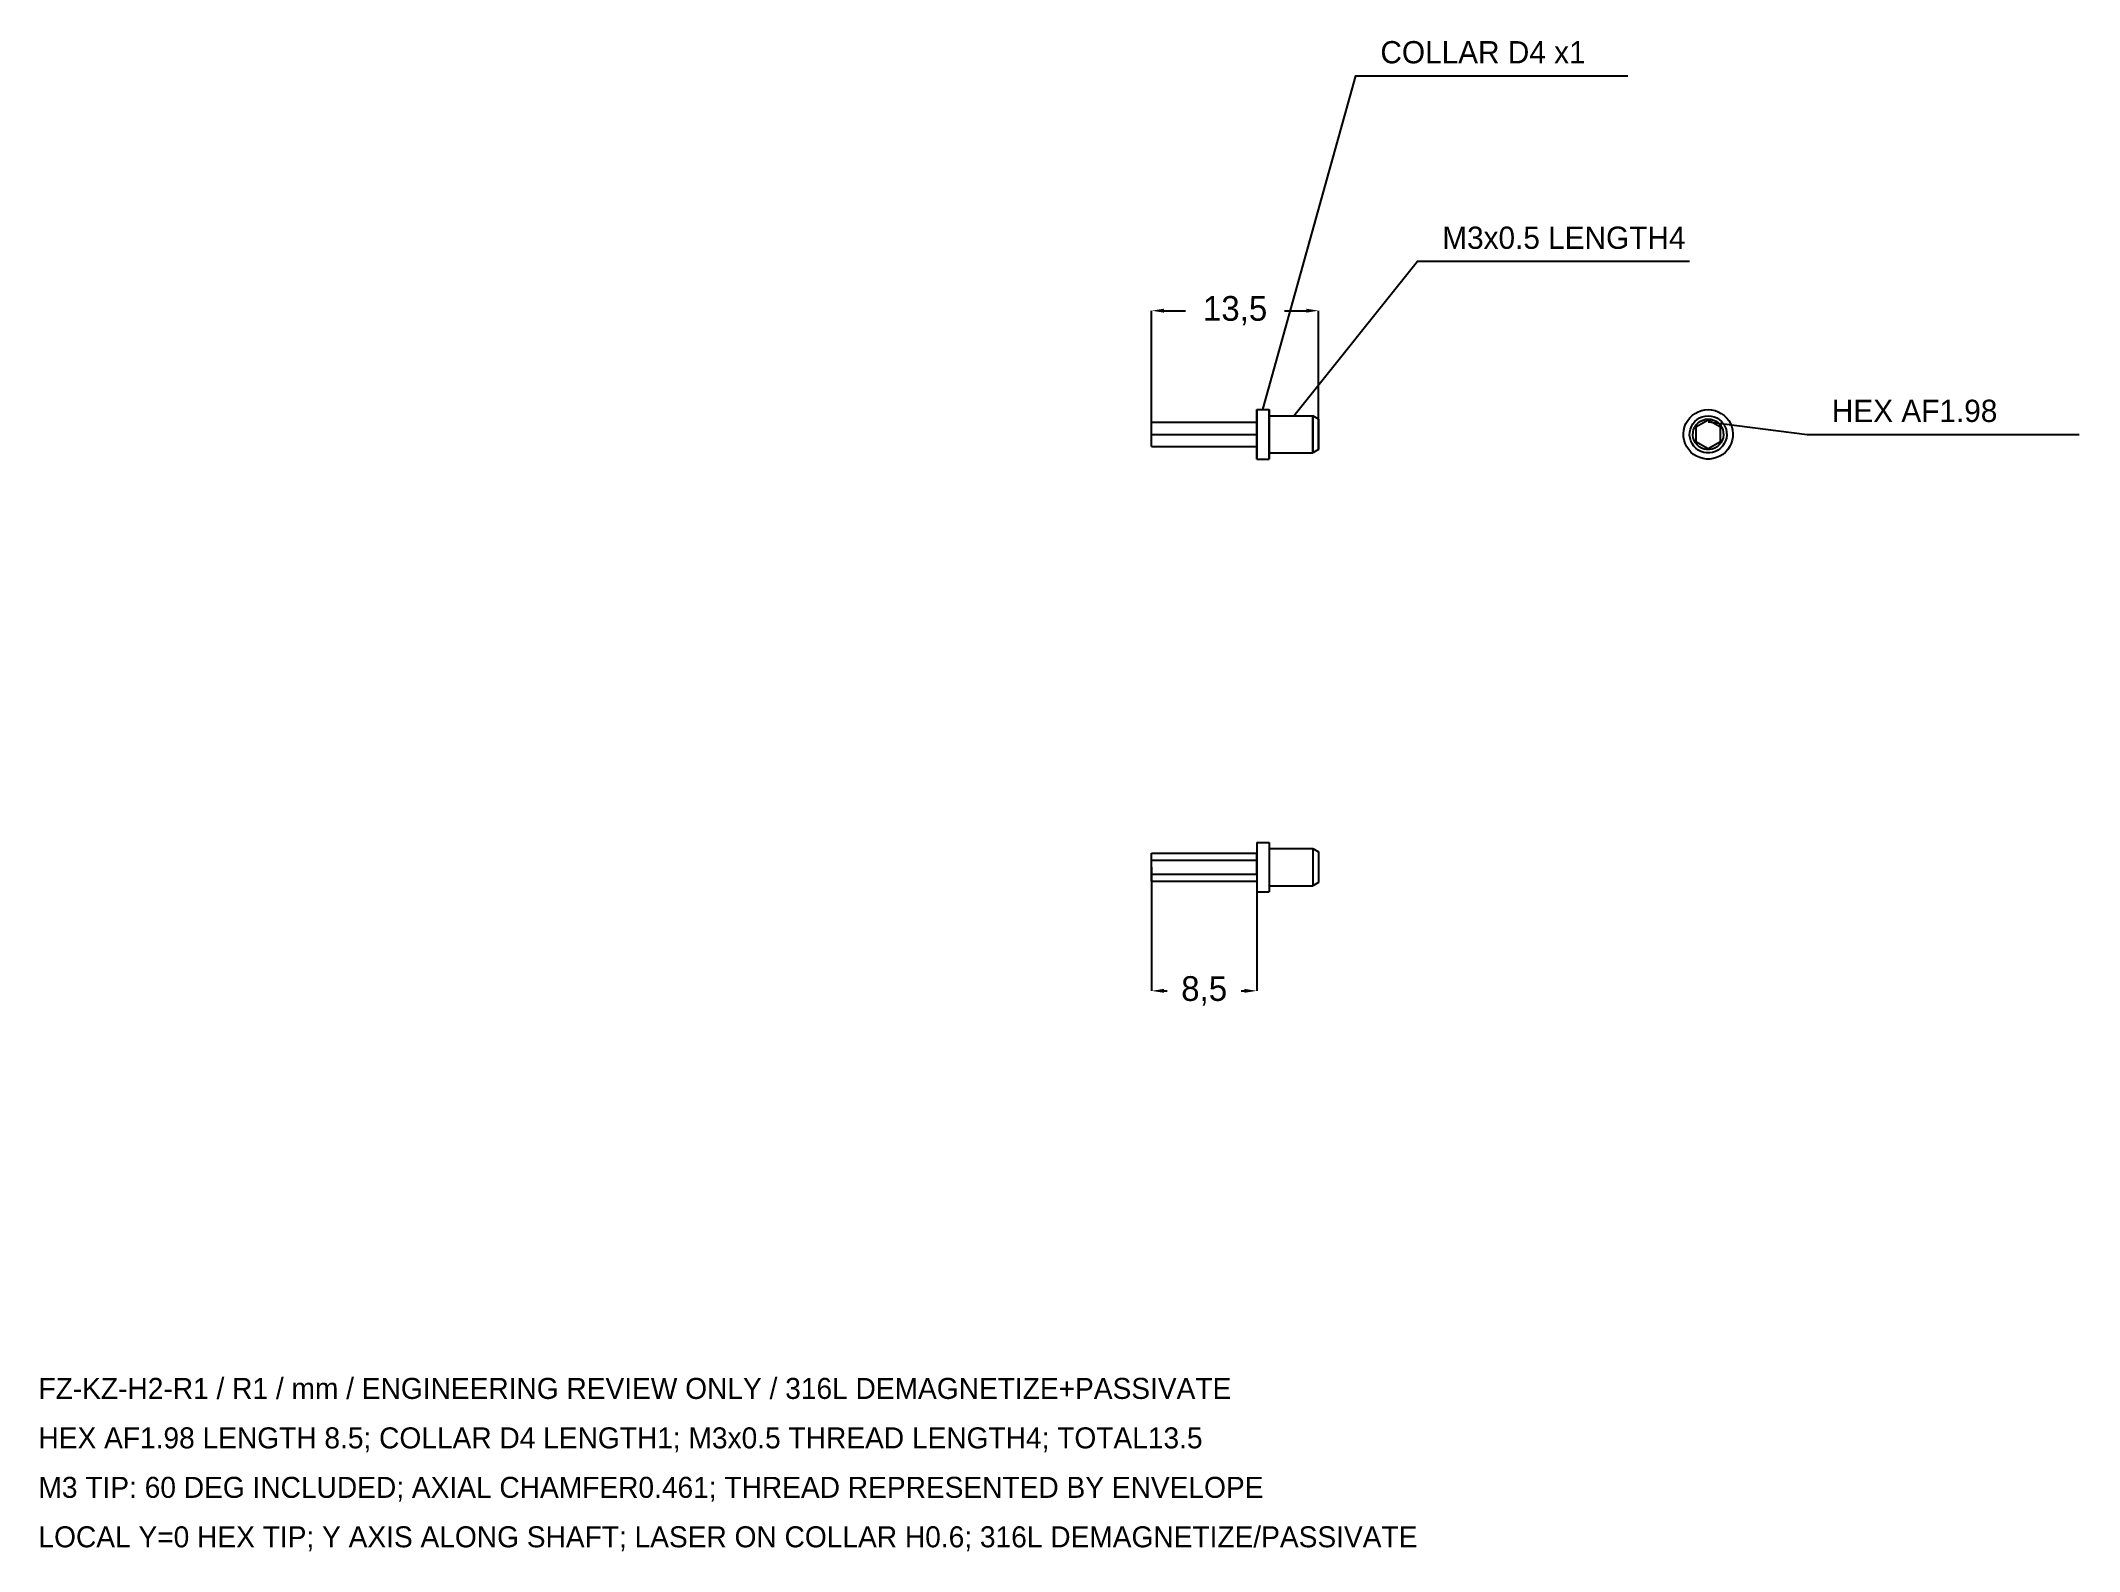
# Model space of a CAD drawing. Header units: millimetres. Extents: x -90 to 75, y -40 to 82.
import ezdxf

# ---------------------------------------------------------------- set-up
doc = ezdxf.new("R2010")
doc.units = ezdxf.units.MM
for name, color, linetype in [('DIM', 3, 'Continuous'), ('HIDDEN', 8, 'Continuous'), ('LEADERS', 4, 'Continuous'), ('NOTES', 7, 'Continuous'), ('VISIBLE', 7, 'Continuous')]:
    doc.layers.add(name, color=color, linetype=linetype)
doc.dimstyles.get("Standard").update_dxf_attribs({"dimtxt": 2.5, "dimasz": 2.5, "dimexe": 1.25, "dimexo": 0.625, "dimtad": 1, "dimcen": 2.5, "dimazin": 3, "dimtfac": 1, "dimtmove": 0, "dimatfit": 3})

# ---------------------------------------------------------------- blocks, each defined once
blk = doc.blocks.new('_CLOSEDFILLED')
at = {"color": 0, "linetype": 'BYBLOCK'}
blk.add_solid([(-1, 0.16), (0, 0), (-1, -0.16)], dxfattribs=at)
blk = doc.blocks.new('*D1')
for p, q in [((0, 50), (0, 60)), ((1, 60), (2.75, 60)), ((10.75, 60), (12.5, 60)), ((13.5, 50), (13.5, 60))]:
    blk.add_line(p, q)
at = {"layer": 'Defpoints'}
for p in [(0, 60), (0, 50), (13.5, 50)]:
    blk.add_point(p, dxfattribs=at)
at = {"layer": 'DIM', "rotation": 180}
blk.add_blockref('_CLOSEDFILLED', (0, 60), dxfattribs=at)
at = {"layer": 'DIM'}
blk.add_blockref('_CLOSEDFILLED', (13.5, 60), dxfattribs=at)
at = {"layer": 'DIM', "insert": (6.75, 60), "char_height": 2, "attachment_point": 5}
blk.add_mtext('13,5', dxfattribs=at)
blk = doc.blocks.new('*D2')
for p, q in [((0, 15), (0, 5)), ((8.5, 15), (8.5, 5)), ((1, 5), (1.25, 5)), ((7.25, 5), (7.5, 5))]:
    blk.add_line(p, q)
at = {"layer": 'Defpoints'}
for p in [(0, 15), (8.5, 15), (0, 5)]:
    blk.add_point(p, dxfattribs=at)
at = {"layer": 'DIM', "rotation": 180}
blk.add_blockref('_CLOSEDFILLED', (0, 5), dxfattribs=at)
at = {"layer": 'DIM'}
blk.add_blockref('_CLOSEDFILLED', (8.5, 5), dxfattribs=at)
at = {"layer": 'DIM', "insert": (4.25, 5), "char_height": 2, "attachment_point": 5}
blk.add_mtext('8,5', dxfattribs=at)

msp = doc.modelspace()

# ---------------------------------------------------------------- linework, layer by layer
at = {"layer": 'HIDDEN'}
for points in [[(8.5, 48), (8.5, 48.05014), (8.5, 48.19806), (8.5, 48.43634), (8.5, 48.75302), (8.5, 49.13223), (8.5, 49.55496), (8.5, 50), (8.5, 50.44504), (8.5, 50.86777), (8.5, 51.24698), (8.5, 51.56366), (8.5, 51.80194), (8.5, 51.94986), (8.5, 52)], [(9.5, 48), (9.5, 48.05014), (9.5, 48.19806), (9.5, 48.43634), (9.5, 48.75302), (9.5, 49.13223), (9.5, 49.55496), (9.5, 50), (9.5, 50.44504), (9.5, 50.86777), (9.5, 51.24698), (9.5, 51.56366), (9.5, 51.80194), (9.5, 51.94986), (9.5, 52)], [(9.5, 48.5), (9.5, 48.53761), (9.5, 48.64855), (9.5, 48.82725), (9.5, 49.06477), (9.5, 49.34917), (9.5, 49.66622), (9.5, 50), (9.5, 50.33378), (9.5, 50.65083), (9.5, 50.93523), (9.5, 51.17275), (9.5, 51.35145), (9.5, 51.46239), (9.5, 51.5)], [(9.5, 51.5), (9.5, 51.49057), (9.5, 51.46239), (9.5, 51.41582), (9.5, 51.35145), (9.5, 51.27009), (9.5, 51.17275), (9.5, 51.06066), (9.5, 50.93523), (9.5, 50.79805), (9.5, 50.65083), (9.5, 50.49542), (9.5, 50.33378), (9.5, 50.16795), (9.5, 50)], [(13.039, 48.5), (13.039, 48.53761), (13.039, 48.64855), (13.039, 48.82725), (13.039, 49.06477), (13.039, 49.34917), (13.039, 49.66622), (13.039, 50), (13.039, 50.33378), (13.039, 50.65083), (13.039, 50.93523), (13.039, 51.17275), (13.039, 51.35145), (13.039, 51.46239), (13.039, 51.5)], [(13.5, 48.766), (13.5, 48.79694), (13.5, 48.8882), (13.5, 49.03522), (13.5, 49.23061), (13.5, 49.46459), (13.5, 49.72541), (13.5, 50), (13.5, 50.27459), (13.5, 50.53541), (13.5, 50.76939), (13.5, 50.96478), (13.5, 51.1118), (13.5, 51.20306), (13.5, 51.234)], [(45, 51.5), (45.24062, 51.48058), (45.475, 51.4228), (45.69708, 51.32818), (45.90111, 51.19916), (46.0818, 51.03909), (46.23448, 50.8521), (46.35518, 50.64304), (46.44078, 50.41733), (46.48906, 50.18081), (46.49878, 49.9396), (46.46969, 49.69996), (46.40252, 49.46809), (46.29904, 49.25), (46.16191, 49.05133), (45.99468, 48.87723), (45.8017, 48.73221), (45.58795, 48.62003), (45.35897, 48.54359), (45.1207, 48.50486), (44.8793, 48.50486), (44.64103, 48.54359), (44.41205, 48.62003), (44.1983, 48.73221), (44.00532, 48.87723), (43.83809, 49.05133), (43.70096, 49.25), (43.59748, 49.46809), (43.53031, 49.69996), (43.50122, 49.9396), (43.51094, 50.18081), (43.55922, 50.41733), (43.64482, 50.64304), (43.76552, 50.8521), (43.9182, 51.03909), (44.09889, 51.19916), (44.30292, 51.32818), (44.525, 51.4228), (44.75938, 51.48058), (45, 51.5)], [(45, 51.234), (45.22034, 51.21417), (45.4336, 51.15531), (45.63292, 51.05933), (45.8119, 50.92929), (45.96478, 50.76939), (46.08665, 50.58475), (46.1736, 50.38133), (46.22283, 50.16564), (46.23276, 49.94464), (46.20306, 49.72541), (46.1347, 49.51501), (46.02986, 49.32019), (45.89193, 49.14723), (45.72533, 49.00167), (45.53541, 48.8882), (45.32829, 48.81047), (45.11061, 48.77097), (44.88939, 48.77097), (44.67171, 48.81047), (44.46459, 48.8882), (44.27467, 49.00167), (44.10807, 49.14723), (43.97014, 49.32019), (43.8653, 49.51501), (43.79694, 49.72541), (43.76724, 49.94464), (43.77717, 50.16564), (43.8264, 50.38133), (43.91335, 50.58475), (44.03522, 50.76939), (44.1881, 50.92929), (44.36708, 51.05933), (44.5664, 51.15531), (44.77966, 51.21417), (45, 51.234)], [(8.5, 50), (8.5, 50.99)], [(8.5, 49.01), (8.5, 50)], [(9.5, 50), (9.5, 49.83205), (9.5, 49.66622), (9.5, 49.50458), (9.5, 49.34917), (9.5, 49.20195), (9.5, 49.06477), (9.5, 48.93934), (9.5, 48.82725), (9.5, 48.72991), (9.5, 48.64855), (9.5, 48.58418), (9.5, 48.53761), (9.5, 48.50943), (9.5, 48.5)], [(9.5, 16.5), (9.5, 16.46239), (9.5, 16.35145), (9.5, 16.17275), (9.5, 15.93523), (9.5, 15.65083), (9.5, 15.33378), (9.5, 15), (9.5, 14.66622), (9.5, 14.34917), (9.5, 14.06477), (9.5, 13.82725), (9.5, 13.64855), (9.5, 13.53761), (9.5, 13.5)], [(8.5, 15.57158), (8.5, 16.14315)], [(8.5, 14.42842), (8.5, 15.57158)], [(8.5, 14.42842), (8.5, 13.85685)]]:
    msp.add_lwpolyline(points, dxfattribs=at)
at = {"layer": 'LEADERS'}
for points in [[(9, 52), (16.5, 79), (38.5, 79)], [(11.5, 51.5), (21.5, 64), (43.5, 64)], [(45, 51), (53, 50), (75, 50)]]:
    msp.add_lwpolyline(points, dxfattribs=at)
at = {"layer": 'VISIBLE'}
for points in [[(8.5, 52), (8.5, 51.98742), (8.5, 51.94986), (8.5, 51.88777), (8.5, 51.80194), (8.5, 51.69345), (8.5, 51.56366), (8.5, 51.41421), (8.5, 51.24698), (8.5, 51.06406), (8.5, 50.86777), (8.5, 50.66056), (8.5, 50.44504), (8.5, 50.22393), (8.5, 50)], [(8.5, 52), (9.5, 52)], [(9.5, 52), (9.5, 51.98742), (9.5, 51.94986), (9.5, 51.88777), (9.5, 51.80194), (9.5, 51.69345), (9.5, 51.56366), (9.5, 51.41421), (9.5, 51.24698), (9.5, 51.06406), (9.5, 50.86777), (9.5, 50.66056), (9.5, 50.44504), (9.5, 50.22393), (9.5, 50)], [(9.5, 51.5), (13.039, 51.5)], [(13.039, 51.5), (13.039, 51.49057), (13.039, 51.46239), (13.039, 51.41582), (13.039, 51.35145), (13.039, 51.27009), (13.039, 51.17275), (13.039, 51.06066), (13.039, 50.93523), (13.039, 50.79805), (13.039, 50.65083), (13.039, 50.49542), (13.039, 50.33378), (13.039, 50.16795), (13.039, 50)], [(13.5, 51.234), (13.039, 51.5)], [(13.5, 51.234), (13.5, 51.22624), (13.5, 51.20306), (13.5, 51.16475), (13.5, 51.1118), (13.5, 51.04486), (13.5, 50.96478), (13.5, 50.87257), (13.5, 50.76939), (13.5, 50.65653), (13.5, 50.53541), (13.5, 50.40756), (13.5, 50.27459), (13.5, 50.13816), (13.5, 50)], [(45, 52), (45.27835, 51.98054), (45.55127, 51.92252), (45.81347, 51.82709), (46.05984, 51.6961), (46.28558, 51.53209), (46.48629, 51.33826), (46.65808, 51.11839), (46.79759, 50.87674), (46.90211, 50.61803), (46.96962, 50.3473), (46.99878, 50.0698), (46.98904, 49.79094), (46.94059, 49.51616), (46.85437, 49.25079), (46.73205, 49), (46.57602, 48.76868), (46.38932, 48.56132), (46.17557, 48.38197), (45.93894, 48.2341), (45.68404, 48.12061), (45.41582, 48.0437), (45.13951, 48.00487), (44.86049, 48.00487), (44.58418, 48.0437), (44.31596, 48.12061), (44.06106, 48.2341), (43.82443, 48.38197), (43.61068, 48.56132), (43.42398, 48.76868), (43.26795, 49), (43.14563, 49.25079), (43.05941, 49.51616), (43.01096, 49.79094), (43.00122, 50.0698), (43.03038, 50.3473), (43.09789, 50.61803), (43.20241, 50.87674), (43.34192, 51.11839), (43.51371, 51.33826), (43.71442, 51.53209), (43.94016, 51.6961), (44.18653, 51.82709), (44.44873, 51.92252), (44.72165, 51.98054), (45, 52)], [(45, 51.14315), (44.01, 50.57158)], [(45.99, 50.57158), (45, 51.14315)], [(0, 50.99), (8.5, 50.99)], [(0, 50), (0, 50.99)], [(0, 50), (8.5, 50)], [(0, 49.01), (0, 50)], [(8.5, 50), (8.5, 49.77607), (8.5, 49.55496), (8.5, 49.33944), (8.5, 49.13223), (8.5, 48.93594), (8.5, 48.75302), (8.5, 48.58579), (8.5, 48.43634), (8.5, 48.30655), (8.5, 48.19806), (8.5, 48.11223), (8.5, 48.05014), (8.5, 48.01258), (8.5, 48)], [(9.5, 50), (9.5, 49.77607), (9.5, 49.55496), (9.5, 49.33944), (9.5, 49.13223), (9.5, 48.93594), (9.5, 48.75302), (9.5, 48.58579), (9.5, 48.43634), (9.5, 48.30655), (9.5, 48.19806), (9.5, 48.11223), (9.5, 48.05014), (9.5, 48.01258), (9.5, 48)], [(13.039, 50), (13.039, 49.83205), (13.039, 49.66622), (13.039, 49.50458), (13.039, 49.34917), (13.039, 49.20195), (13.039, 49.06477), (13.039, 48.93934), (13.039, 48.82725), (13.039, 48.72991), (13.039, 48.64855), (13.039, 48.58418), (13.039, 48.53761), (13.039, 48.50943), (13.039, 48.5)], [(13.5, 50), (13.5, 49.86184), (13.5, 49.72541), (13.5, 49.59244), (13.5, 49.46459), (13.5, 49.34347), (13.5, 49.23061), (13.5, 49.12743), (13.5, 49.03522), (13.5, 48.95514), (13.5, 48.8882), (13.5, 48.83525), (13.5, 48.79694), (13.5, 48.77376), (13.5, 48.766)], [(44.01, 50.57158), (44.01, 49.42842)], [(45.99, 49.42842), (45.99, 50.57158)], [(0, 49.01), (8.5, 49.01)], [(8.5, 48), (9.5, 48)], [(9.5, 48.5), (13.039, 48.5)], [(13.5, 48.766), (13.039, 48.5)], [(44.01, 49.42842), (45, 48.85685)], [(45, 48.85685), (45.99, 49.42842)], [(8.5, 17), (9.5, 17)], [(8.5, 17), (8.5, 16.94986), (8.5, 16.80194), (8.5, 16.56366), (8.5, 16.24698), (8.5, 15.86777), (8.5, 15.44504), (8.5, 15), (8.5, 14.55496), (8.5, 14.13223), (8.5, 13.75302), (8.5, 13.43634), (8.5, 13.19806), (8.5, 13.05014), (8.5, 13)], [(9.5, 17), (9.5, 16.94986), (9.5, 16.80194), (9.5, 16.56366), (9.5, 16.24698), (9.5, 15.86777), (9.5, 15.44504), (9.5, 15), (9.5, 14.55496), (9.5, 14.13223), (9.5, 13.75302), (9.5, 13.43634), (9.5, 13.19806), (9.5, 13.05014), (9.5, 13)], [(9.5, 16.5), (13.039, 16.5)], [(13.039, 16.5), (13.5, 16.234)], [(13.039, 16.5), (13.039, 16.46239), (13.039, 16.35145), (13.039, 16.17275), (13.039, 15.93523), (13.039, 15.65083), (13.039, 15.33378), (13.039, 15), (13.039, 14.66622), (13.039, 14.34917), (13.039, 14.06477), (13.039, 13.82725), (13.039, 13.64855), (13.039, 13.53761), (13.039, 13.5)], [(0, 16.14315), (8.5, 16.14315)], [(0, 15.57158), (0, 16.14315)], [(0, 15.57158), (8.5, 15.57158)], [(0, 14.42842), (0, 15.57158)], [(13.5, 16.234), (13.5, 16.20306), (13.5, 16.1118), (13.5, 15.96478), (13.5, 15.76939), (13.5, 15.53541), (13.5, 15.27459), (13.5, 15), (13.5, 14.72541), (13.5, 14.46459), (13.5, 14.23061), (13.5, 14.03522), (13.5, 13.8882), (13.5, 13.79694), (13.5, 13.766)], [(0, 14.42842), (8.5, 14.42842)], [(0, 13.85685), (0, 14.42842)], [(0, 13.85685), (8.5, 13.85685)], [(9.5, 13.5), (13.039, 13.5)], [(13.5, 13.766), (13.039, 13.5)], [(8.5, 13), (9.5, 13)]]:
    msp.add_lwpolyline(points, dxfattribs=at)

# ---------------------------------------------------------------- texts
at = {"layer": 'NOTES'}
for s, height, p in [('COLLAR D4 x1', 1.8, (18.5, 80)), ('M3x0.5 LENGTH4', 1.8, (23.5, 65)), ('HEX AF1.98', 1.8, (55, 51)), ('FZ-KZ-H2-R1 / R1 / mm / ENGINEERING REVIEW ONLY / 316L DEMAGNETIZE+PASSIVATE', 1.7, (-90, -28)), ('HEX AF1.98 LENGTH 8.5; COLLAR D4 LENGTH1; M3x0.5 THREAD LENGTH4; TOTAL13.5', 1.7, (-90, -32)), ('M3 TIP: 60 DEG INCLUDED; AXIAL CHAMFER0.461; THREAD REPRESENTED BY ENVELOPE', 1.7, (-90, -36)), ('LOCAL Y=0 HEX TIP; Y AXIS ALONG SHAFT; LASER ON COLLAR H0.6; 316L DEMAGNETIZE/PASSIVATE', 1.7, (-90, -40))]:
    msp.add_text(s, height=height, dxfattribs=at).set_placement(p)

# ---------------------------------------------------------------- dimensions: what is measured, and where the dimension line sits
at = {"layer": 'DIM'}
for base, p1, p2, picture, middle in [((0, 60), (0, 50), (13.5, 50), '*D1', (6.75, 60)), ((0, 5), (0, 15), (8.5, 15), '*D2', (4.25, 5))]:
    dim = msp.add_linear_dim(base=base, p1=p1, p2=p2, dimstyle='Standard', override={"dimtxt": 2, "dimasz": 1, "dimdec": 4}, dxfattribs=at)
    dim.commit()
    dim.dimension.update_dxf_attribs({"geometry": picture, "text_midpoint": middle})

doc.saveas('drawing.dxf')
